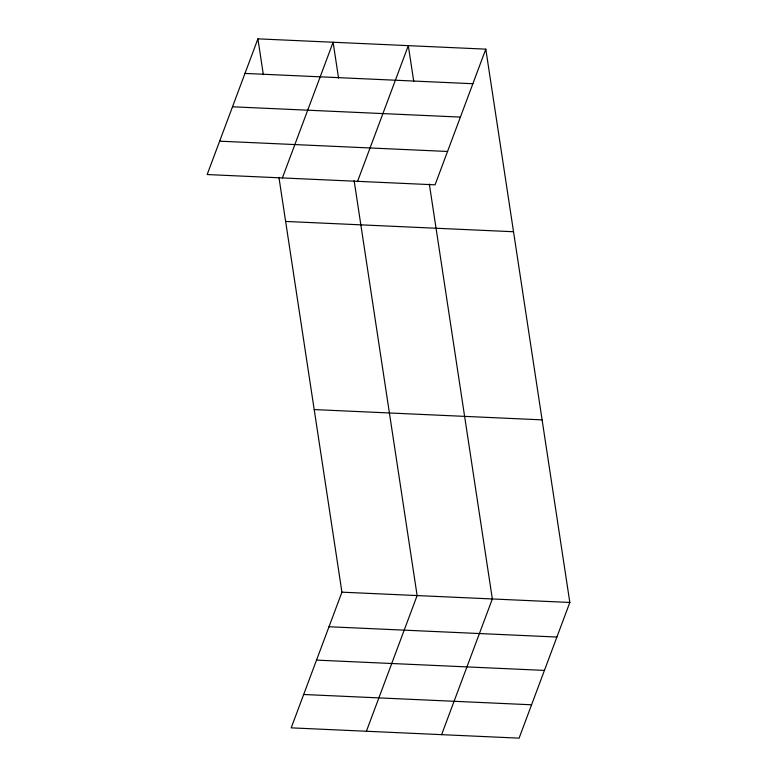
<?xml version="1.0" encoding="UTF-8"?>
<svg xmlns="http://www.w3.org/2000/svg" width="777" height="777" viewBox="0 0 777 777"><rect width="100%" height="100%" fill="white"/><g stroke="black" fill="none" stroke-linecap="round" stroke-linejoin="round"><path stroke-width="1.17" d="M257.906 38.85L207.168 174.543L435.071 184.829L485.8 49.145L257.906 38.85L263.345 74.65M282.381 177.933L333.11 42.249L338.549 78.05M357.585 181.332L408.313 45.649L413.752 81.449M278.924 177.292L341.929 592.171L291.2 727.855L519.094 738.15L569.832 602.457L485.8 49.145M366.404 731.254L417.132 595.561L354.137 180.682M441.608 734.653L492.346 598.96L429.341 184.081M244.978 73.426L472.872 83.722M232.498 106.799L460.402 117.094M219.648 141.171L447.542 151.466M285.635 221.445L513.529 231.74M314.199 409.576L542.103 419.871M341.929 592.171L569.832 602.457M329.001 626.748L556.905 637.043M316.53 660.11L544.424 670.405M303.671 694.492L531.575 704.788"/></g></svg>
